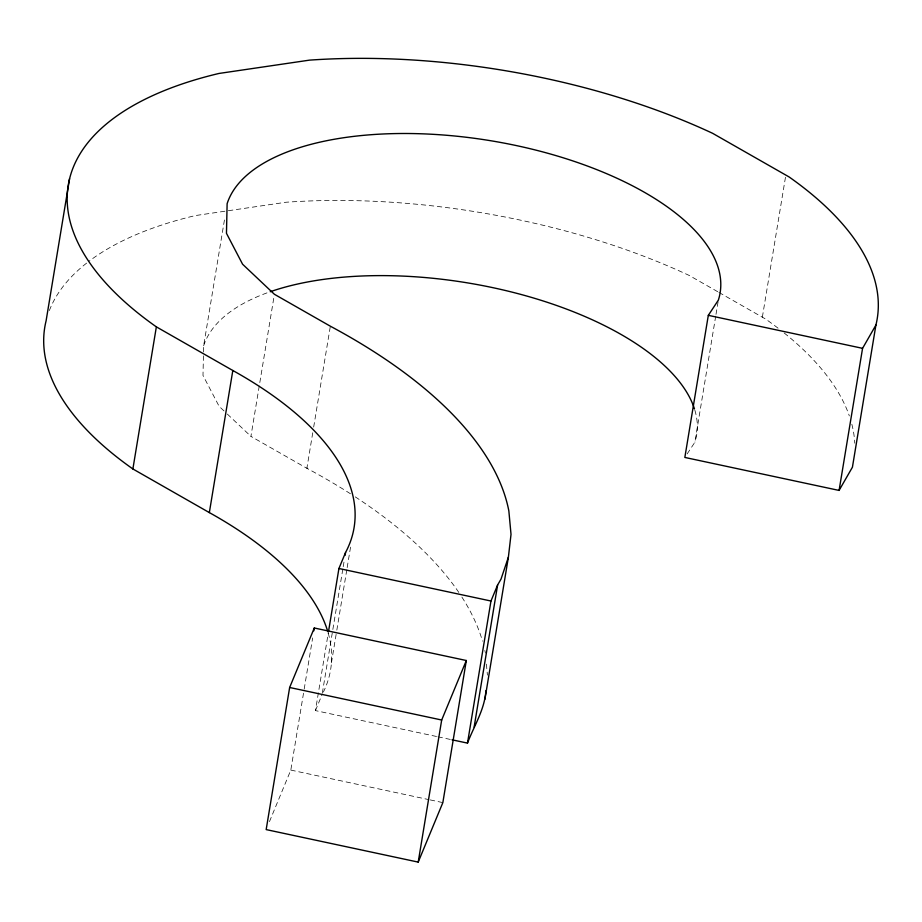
<?xml version="1.0" encoding="UTF-8"?>
<svg xmlns="http://www.w3.org/2000/svg" width="922" height="922" viewBox="0 0 922 922"><rect width="100%" height="100%" fill="white"/><g stroke="black" fill="none" stroke-linecap="round" stroke-linejoin="round"><path stroke-width="0.69" stroke-dasharray="4.61 3.46" d="M203.428 355.869L202.99 375.427L219.113 406.314L226.305 413.102M203.508 351.997L203.647 345.796L224.784 217.903M350.464 493.777A538.022 241.633 9.4 0 0 306.876 468.295L250.922 436.371L274.168 295.697M312.742 432.775L306.876 468.295L307.441 468.042M313.676 427.093L330.353 326.204M269.455 821.652L290.81 770.089L303.96 690.52M304.191 689.091L312.639 637.943M436.521 736.482L315.451 710.597L328.37 632.434M322.32 693.171L342.984 568.125M343.215 566.696L344.148 561.014M331.436 662.814L336.599 631.547M336.83 630.129L346.926 569.024M347.168 567.606L350.683 546.285M687.155 453.924L694.877 442.237L715.772 315.762M716.002 314.344L718.111 301.552M762.356 317.191L785.832 175.088M315.451 710.597L322.089 694.589M437.927 736.793L450.604 739.502M290.81 770.089L428.776 799.605M430.182 799.904L442.848 802.613M717.708 291.709L689.183 275.436A409.956 184.123 9.4 0 0 286.016 202.241L195.487 215.552A409.956 184.123 9.4 0 0 89.157 261.145M718.941 292.424L765.64 319.07A409.956 184.123 9.4 0 1 778.18 328.267M227.331 414.07L250.922 436.371M486.401 664.14L487.415 675.123M355.258 496.877A538.022 241.633 9.4 0 1 458.868 592.523M461.899 597.11A538.022 241.633 9.4 0 1 482.506 641.17M484.845 650.425A538.022 241.633 9.4 0 1 485.375 653.053M49.339 310.576A409.956 184.123 9.4 0 1 88.051 261.998M784.173 332.969A409.956 184.123 9.4 0 1 849.335 415.914M851.836 424.201A409.956 184.123 9.4 0 1 854.752 443.194M203.647 345.796A250.749 112.622 9.4 0 1 268.913 292.193M694.854 410.175A250.749 112.622 9.4 0 1 694.877 442.237M328.197 632.965A384.785 172.817 9.4 0 1 323.38 692.053"/><path stroke-width="1.38" d="M452.011 739.801L467.489 743.109C474.069 725.845 484.661 709.583 485.906 690.716M484.914 699.256L508.391 557.165L511.019 534.38L508.852 510.949A538.022 241.633 9.4 0 0 330.353 326.204L274.399 294.279L242.59 264.222L226.466 233.324L227.123 203.693A250.749 112.622 9.4 0 1 507.619 143.786A250.749 112.622 9.4 0 1 718.353 300.134L708.315 315.336L684.839 457.439L839.089 490.423L852.424 467.212L875.9 325.109A409.956 184.123 9.4 0 0 789.117 176.966L712.66 133.333A409.956 184.123 9.4 0 0 309.492 60.137L218.963 73.46A409.956 184.123 9.4 0 0 156.36 326.861L132.883 468.964L209.34 512.597A384.785 172.817 9.4 0 1 327.806 631.651M69.576 178.718L46.1 320.821A409.956 184.123 9.4 0 0 132.883 468.964M209.34 512.597L232.817 370.494L156.36 326.861M289.646 687.489L266.17 829.593L418.208 862.105L442.848 802.613L466.325 660.509L314.287 627.997L289.646 687.489L441.684 720.013L466.325 660.509M313.814 630.832L314.287 627.997M328.601 631.017L338.927 568.494L345.566 552.485A384.785 172.817 9.4 0 0 232.817 370.494M345.093 555.332L345.566 552.485M418.208 862.105L441.684 720.013M467.489 743.109L490.965 601.017L497.603 585.009L501.015 579.108L508.391 557.165M474.127 727.101L497.603 585.009M839.089 490.423L862.566 348.332L875.9 325.109M708.315 315.336L862.566 348.332M338.927 568.494L490.965 601.017M270.227 291.732A250.749 112.622 9.4 0 1 524.076 295.294A250.749 112.622 9.4 0 1 694.485 408.953"/></g></svg>
